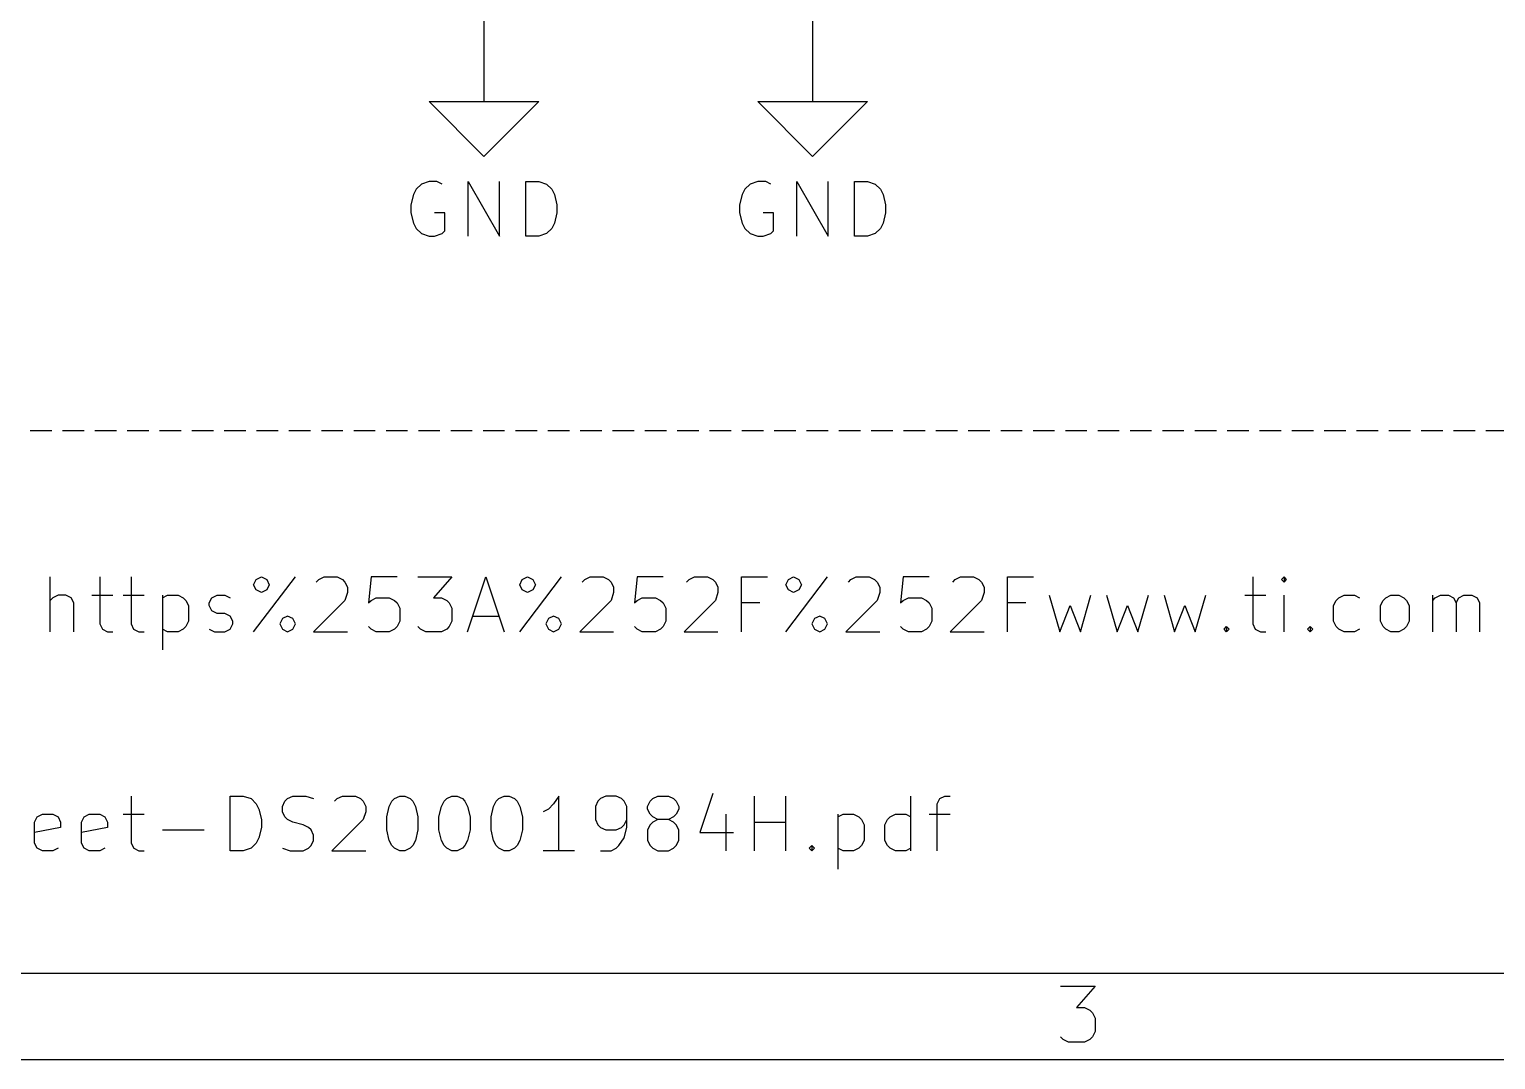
# Model space of a CAD drawing. Header units: millimetres. Extents: x 10 to 287, y -200 to -10.
# Drawn here: x 111.38 to 145.38, y -200.01 to -176.12 of the extents above; entities that cross this region are included whole.
import ezdxf

# ---------------------------------------------------------------- set-up
doc = ezdxf.new("R2010")
doc.units = ezdxf.units.MM
doc.linetypes.add('DASHED', pattern=[0.75, 0.5, -0.25])
for name, color, linetype in [('CYAN', 134, 'CONTINUOUS'), ('GREEN', 94, 'CONTINUOUS'), ('LIGHTBLUE', 172, 'CONTINUOUS'), ('RED', 14, 'CONTINUOUS')]:
    doc.layers.add(name, color=color, linetype=linetype)

msp = doc.modelspace()

# ---------------------------------------------------------------- linework, layer by layer
at = {"layer": 'CYAN', "linetype": 'CONTINUOUS'}
for p, q in [((120.3476, -179.8307), (120.2871, -179.9516)), ((120.4686, -179.7097), (120.3476, -179.8307)), ((120.65, -179.6492), (120.4686, -179.7097)), ((120.8314, -179.6492), (120.65, -179.6492)), ((120.9524, -179.7097), (120.8314, -179.6492)), ((121.5571, -180.9192), (121.5571, -179.6492)), ((121.5571, -179.6492), (122.2828, -180.9192)), ((122.2828, -180.9192), (122.2828, -179.6492)), ((122.8876, -180.9192), (122.8876, -179.6492)), ((122.8876, -179.6492), (123.19, -179.6492)), ((123.19, -179.6492), (123.3714, -179.7097)), ((123.3714, -179.7097), (123.4924, -179.8307)), ((123.4924, -179.8307), (123.5529, -179.9516)), ((127.9676, -179.8307), (127.9071, -179.9516)), ((128.0886, -179.7097), (127.9676, -179.8307)), ((128.27, -179.6492), (128.0886, -179.7097)), ((128.4514, -179.6492), (128.27, -179.6492)), ((128.5724, -179.7097), (128.4514, -179.6492)), ((129.1771, -180.9192), (129.1771, -179.6492)), ((129.1771, -179.6492), (129.9028, -180.9192)), ((129.9028, -180.9192), (129.9028, -179.6492)), ((130.5076, -180.9192), (130.5076, -179.6492)), ((130.5076, -179.6492), (130.81, -179.6492)), ((130.81, -179.6492), (130.9914, -179.7097)), ((130.9914, -179.7097), (131.1124, -179.8307)), ((131.1124, -179.8307), (131.1729, -179.9516)), ((120.2871, -179.9516), (120.2267, -180.1935)), ((123.5529, -179.9516), (123.6133, -180.1935)), ((127.9071, -179.9516), (127.8467, -180.1935)), ((131.1729, -179.9516), (131.2333, -180.1935)), ((120.2267, -180.1935), (120.2267, -180.3749)), ((120.2267, -180.3749), (120.2871, -180.6168)), ((121.0128, -180.3749), (120.7709, -180.3749)), ((121.0128, -180.7983), (121.0128, -180.3749)), ((123.6133, -180.3749), (123.5529, -180.6168)), ((123.6133, -180.1935), (123.6133, -180.3749)), ((127.8467, -180.1935), (127.8467, -180.3749)), ((127.8467, -180.3749), (127.9071, -180.6168)), ((128.6328, -180.3749), (128.3909, -180.3749)), ((128.6328, -180.7983), (128.6328, -180.3749)), ((131.2333, -180.3749), (131.1729, -180.6168)), ((131.2333, -180.1935), (131.2333, -180.3749)), ((120.2871, -180.6168), (120.3476, -180.7378)), ((120.3476, -180.7378), (120.4686, -180.8588)), ((120.4686, -180.8588), (120.65, -180.9192)), ((120.7709, -180.9192), (120.9524, -180.8588)), ((120.9524, -180.8588), (121.0128, -180.7983)), ((123.3714, -180.8588), (123.19, -180.9192)), ((123.4924, -180.7378), (123.3714, -180.8588)), ((123.5529, -180.6168), (123.4924, -180.7378)), ((127.9071, -180.6168), (127.9676, -180.7378)), ((127.9676, -180.7378), (128.0886, -180.8588)), ((128.0886, -180.8588), (128.27, -180.9192)), ((128.3909, -180.9192), (128.5724, -180.8588)), ((128.5724, -180.8588), (128.6328, -180.7983)), ((130.9914, -180.8588), (130.81, -180.9192)), ((131.1124, -180.7378), (130.9914, -180.8588)), ((131.1729, -180.6168), (131.1124, -180.7378)), ((120.65, -180.9192), (120.7709, -180.9192)), ((123.19, -180.9192), (122.8876, -180.9192)), ((128.27, -180.9192), (128.3909, -180.9192)), ((130.81, -180.9192), (130.5076, -180.9192))]:
    msp.add_line(p, q, dxfattribs=at)
at = {"layer": 'GREEN', "linetype": 'CONTINUOUS'}
for p, q in [((121.92, -171.45), (121.92, -176.53)), ((129.54, -171.45), (129.54, -176.53))]:
    msp.add_line(p, q, dxfattribs=at)
at = {"layer": 'LIGHTBLUE', "linetype": 'DASHED'}
msp.add_line((88.9, -185.42), (167.64, -185.42), dxfattribs=at)
at = {"layer": 'LIGHTBLUE', "linetype": 'CONTINUOUS'}
for p, q in [((111.8636, -190.0862), (111.8636, -188.8162)), ((113.0126, -188.8162), (113.0126, -189.9048)), ((113.7383, -188.8162), (113.7383, -189.9048)), ((116.5807, -190.0862), (117.5483, -188.8162)), ((116.5807, -188.9977), (116.6411, -188.8767)), ((116.6411, -189.1186), (116.5807, -188.9977)), ((116.6411, -188.8767), (116.7621, -188.8162)), ((116.7621, -188.8162), (116.883, -188.8767)), ((116.883, -188.8767), (116.9435, -188.9977)), ((116.9435, -188.9977), (116.883, -189.1186)), ((118.0321, -188.9372), (118.0925, -188.8767)), ((118.0925, -188.8767), (118.2135, -188.8162)), ((118.2135, -188.8162), (118.5159, -188.8162)), ((118.5159, -188.8162), (118.6368, -188.8767)), ((118.6368, -188.8767), (118.6973, -188.9372)), ((118.6973, -188.9372), (118.7578, -189.0581)), ((119.302, -188.8162), (119.2416, -189.421)), ((119.9068, -188.8162), (119.302, -188.8162)), ((120.3906, -188.8162), (121.1768, -188.8162)), ((121.1768, -188.8162), (120.7534, -189.3)), ((121.5396, -190.0862), (121.9629, -188.8162)), ((121.9629, -188.8162), (122.3863, -190.0862)), ((122.7492, -190.0862), (123.7168, -188.8162)), ((122.7492, -188.9977), (122.8096, -188.8767)), ((122.8096, -189.1186), (122.7492, -188.9977)), ((122.8096, -188.8767), (122.9306, -188.8162)), ((122.9306, -188.8162), (123.0515, -188.8767)), ((123.0515, -188.8767), (123.112, -188.9977)), ((123.112, -188.9977), (123.0515, -189.1186)), ((124.2006, -188.9372), (124.261, -188.8767)), ((124.261, -188.8767), (124.382, -188.8162)), ((124.382, -188.8162), (124.6844, -188.8162)), ((124.6844, -188.8162), (124.8053, -188.8767)), ((124.8053, -188.8767), (124.8658, -188.9372)), ((124.8658, -188.9372), (124.9263, -189.0581)), ((125.4705, -188.8162), (125.4101, -189.421)), ((126.0753, -188.8162), (125.4705, -188.8162)), ((126.6196, -188.9372), (126.68, -188.8767)), ((126.68, -188.8767), (126.801, -188.8162)), ((126.801, -188.8162), (127.1034, -188.8162)), ((127.1034, -188.8162), (127.2243, -188.8767)), ((127.2243, -188.8767), (127.2848, -188.9372)), ((127.2848, -188.9372), (127.3453, -189.0581)), ((127.8895, -190.0862), (127.8895, -188.8162)), ((127.8895, -188.8162), (128.4943, -188.8162)), ((128.9177, -190.0862), (129.8853, -188.8162)), ((128.9177, -188.9977), (128.9781, -188.8767)), ((128.9781, -189.1186), (128.9177, -188.9977)), ((128.9781, -188.8767), (129.0991, -188.8162)), ((129.0991, -188.8162), (129.22, -188.8767)), ((129.22, -188.8767), (129.2805, -188.9977)), ((129.2805, -188.9977), (129.22, -189.1186)), ((130.3691, -188.9372), (130.4295, -188.8767)), ((130.4295, -188.8767), (130.5505, -188.8162)), ((130.5505, -188.8162), (130.8529, -188.8162)), ((130.8529, -188.8162), (130.9738, -188.8767)), ((130.9738, -188.8767), (131.0343, -188.9372)), ((131.0343, -188.9372), (131.0948, -189.0581)), ((131.639, -188.8162), (131.5786, -189.421)), ((132.2438, -188.8162), (131.639, -188.8162)), ((132.7881, -188.9372), (132.8485, -188.8767)), ((132.8485, -188.8767), (132.9695, -188.8162)), ((132.9695, -188.8162), (133.2719, -188.8162)), ((133.2719, -188.8162), (133.3928, -188.8767)), ((133.3928, -188.8767), (133.4533, -188.9372)), ((133.4533, -188.9372), (133.5138, -189.0581)), ((134.058, -190.0862), (134.058, -188.8162)), ((134.058, -188.8162), (134.6628, -188.8162)), ((139.7429, -188.8162), (139.7429, -189.9048)), ((140.4686, -188.8162), (140.4082, -188.8767)), ((140.4082, -188.8767), (140.4686, -188.9372)), ((140.5291, -188.8767), (140.4686, -188.8162)), ((140.4686, -188.8162), (140.4686, -188.9372)), ((140.4686, -188.9372), (140.5291, -188.8767)), ((111.9241, -189.3), (111.8636, -189.3605)), ((112.0451, -189.2396), (111.9241, -189.3)), ((112.2265, -189.2396), (112.0451, -189.2396)), ((112.3474, -189.3), (112.2265, -189.2396)), ((112.4079, -189.421), (112.3474, -189.3)), ((112.8312, -189.2396), (113.315, -189.2396)), ((113.5569, -189.2396), (114.0407, -189.2396)), ((114.464, -189.2396), (114.464, -190.5096)), ((114.464, -189.3), (114.585, -189.2396)), ((114.585, -189.2396), (114.8269, -189.2396)), ((114.8269, -189.2396), (114.9478, -189.3)), ((114.9478, -189.3), (115.0083, -189.3605)), ((115.5526, -189.421), (115.613, -189.3)), ((115.613, -189.3), (115.734, -189.2396)), ((115.734, -189.2396), (115.9154, -189.2396)), ((115.9154, -189.2396), (116.0364, -189.3)), ((116.7621, -189.1791), (116.6411, -189.1186)), ((116.883, -189.1186), (116.7621, -189.1791)), ((118.7578, -189.1791), (118.6973, -189.3605)), ((118.7578, -189.0581), (118.7578, -189.1791)), ((119.302, -189.3605), (119.423, -189.3)), ((119.423, -189.3), (119.7254, -189.3)), ((119.7254, -189.3), (119.8463, -189.3605)), ((120.7534, -189.3), (120.9349, -189.3)), ((120.9349, -189.3), (121.0558, -189.3605)), ((122.9306, -189.1791), (122.8096, -189.1186)), ((123.0515, -189.1186), (122.9306, -189.1791)), ((124.9263, -189.1791), (124.8658, -189.3605)), ((124.9263, -189.0581), (124.9263, -189.1791)), ((125.4705, -189.3605), (125.5915, -189.3)), ((125.5915, -189.3), (125.8939, -189.3)), ((125.8939, -189.3), (126.0148, -189.3605)), ((127.3453, -189.1791), (127.2848, -189.3605)), ((127.3453, -189.0581), (127.3453, -189.1791)), ((129.0991, -189.1791), (128.9781, -189.1186)), ((129.22, -189.1186), (129.0991, -189.1791)), ((131.0948, -189.1791), (131.0343, -189.3605)), ((131.0948, -189.0581), (131.0948, -189.1791)), ((131.639, -189.3605), (131.76, -189.3)), ((131.76, -189.3), (132.0624, -189.3)), ((132.0624, -189.3), (132.1833, -189.3605)), ((133.5138, -189.1791), (133.4533, -189.3605)), ((133.5138, -189.0581), (133.5138, -189.1791)), ((135.0257, -189.2396), (135.2676, -190.0862)), ((135.7514, -190.0862), (135.9933, -189.2396)), ((136.3562, -189.2396), (136.5981, -190.0862)), ((137.0819, -190.0862), (137.3238, -189.2396)), ((137.6867, -189.2396), (137.9286, -190.0862)), ((138.4124, -190.0862), (138.6543, -189.2396)), ((139.5615, -189.2396), (140.0453, -189.2396)), ((140.4686, -190.0862), (140.4686, -189.2396)), ((141.6782, -189.3605), (141.7387, -189.3)), ((141.7387, -189.3), (141.8597, -189.2396)), ((141.8597, -189.2396), (142.1016, -189.2396)), ((142.1016, -189.2396), (142.2225, -189.3)), ((142.7668, -189.3605), (142.8273, -189.3)), ((142.8273, -189.3), (142.9483, -189.2396)), ((142.9483, -189.2396), (143.1297, -189.2396)), ((143.1297, -189.2396), (143.2506, -189.3)), ((143.2506, -189.3), (143.3111, -189.3605)), ((143.9158, -190.0862), (143.9158, -189.2396)), ((143.9158, -189.3605), (143.9763, -189.3)), ((143.9763, -189.3), (144.0973, -189.2396)), ((144.0973, -189.2396), (144.2787, -189.2396)), ((144.2787, -189.2396), (144.3996, -189.3)), ((144.3996, -189.3), (144.4601, -189.421)), ((144.4601, -189.421), (144.5206, -189.3)), ((144.5206, -189.3), (144.6415, -189.2396)), ((144.6415, -189.2396), (144.823, -189.2396)), ((144.823, -189.2396), (144.9439, -189.3)), ((144.9439, -189.3), (145.0044, -189.421)), ((112.4079, -190.0862), (112.4079, -189.421)), ((115.0083, -189.3605), (115.0688, -189.4815)), ((115.0688, -189.4815), (115.0688, -189.8443)), ((115.5526, -189.4815), (115.5526, -189.421)), ((115.613, -189.6024), (115.5526, -189.4815)), ((115.734, -189.6629), (115.613, -189.6024)), ((115.9154, -189.6629), (115.734, -189.6629)), ((116.0364, -189.7234), (115.9154, -189.6629)), ((118.6973, -189.3605), (117.9716, -190.0862)), ((119.2416, -189.421), (119.302, -189.3605)), ((119.8463, -189.3605), (119.9068, -189.421)), ((119.9068, -189.421), (119.9673, -189.5419)), ((119.9673, -189.5419), (119.9673, -189.8443)), ((121.0558, -189.3605), (121.1163, -189.421)), ((121.1163, -189.421), (121.1768, -189.5419)), ((121.1768, -189.5419), (121.1768, -189.8443)), ((124.8658, -189.3605), (124.1401, -190.0862)), ((125.4101, -189.421), (125.4705, -189.3605)), ((126.0148, -189.3605), (126.0753, -189.421)), ((126.0753, -189.421), (126.1358, -189.5419)), ((126.1358, -189.5419), (126.1358, -189.8443)), ((127.2848, -189.3605), (126.5591, -190.0862)), ((128.3129, -189.421), (127.8895, -189.421)), ((131.0343, -189.3605), (130.3086, -190.0862)), ((131.5786, -189.421), (131.639, -189.3605)), ((132.1833, -189.3605), (132.2438, -189.421)), ((132.2438, -189.421), (132.3043, -189.5419)), ((132.3043, -189.5419), (132.3043, -189.8443)), ((133.4533, -189.3605), (132.7276, -190.0862)), ((134.4814, -189.421), (134.058, -189.421)), ((135.2676, -190.0862), (135.5095, -189.4815)), ((135.5095, -189.4815), (135.7514, -190.0862)), ((136.5981, -190.0862), (136.84, -189.4815)), ((136.84, -189.4815), (137.0819, -190.0862)), ((137.9286, -190.0862), (138.1705, -189.4815)), ((138.1705, -189.4815), (138.4124, -190.0862)), ((141.6178, -189.4815), (141.6782, -189.3605)), ((141.6178, -189.8443), (141.6178, -189.4815)), ((142.7064, -189.4815), (142.7668, -189.3605)), ((142.7064, -189.8443), (142.7064, -189.4815)), ((143.3111, -189.3605), (143.3716, -189.4815)), ((143.3716, -189.4815), (143.3716, -189.8443)), ((144.4601, -189.421), (144.4601, -190.0862)), ((145.0044, -189.421), (145.0044, -190.0862)), ((113.0126, -189.9048), (113.0731, -190.0258)), ((113.0731, -190.0258), (113.1941, -190.0862)), ((113.7383, -189.9048), (113.7988, -190.0258)), ((113.7988, -190.0258), (113.9198, -190.0862)), ((114.585, -190.0862), (114.464, -190.0258)), ((114.9478, -190.0258), (114.8269, -190.0862)), ((115.0083, -189.9653), (114.9478, -190.0258)), ((115.0688, -189.8443), (115.0083, -189.9653)), ((115.5526, -190.0258), (115.6735, -190.0862)), ((115.9154, -190.0862), (116.0364, -190.0258)), ((116.0968, -189.8443), (116.0364, -189.7234)), ((116.0364, -190.0258), (116.0968, -189.9048)), ((116.0968, -189.9048), (116.0968, -189.8443)), ((117.2459, -189.7838), (117.1854, -189.9048)), ((117.1854, -189.9048), (117.2459, -190.0258)), ((117.3668, -189.7234), (117.2459, -189.7838)), ((117.2459, -190.0258), (117.3668, -190.0862)), ((117.4878, -189.7838), (117.3668, -189.7234)), ((117.3668, -190.0862), (117.4878, -190.0258)), ((117.5483, -189.9048), (117.4878, -189.7838)), ((117.4878, -190.0258), (117.5483, -189.9048)), ((119.302, -190.0258), (119.2416, -189.9653)), ((119.423, -190.0862), (119.302, -190.0258)), ((119.8463, -190.0258), (119.7254, -190.0862)), ((119.9068, -189.9653), (119.8463, -190.0258)), ((119.9673, -189.8443), (119.9068, -189.9653)), ((120.4511, -190.0258), (120.3906, -189.9653)), ((120.572, -190.0862), (120.4511, -190.0258)), ((121.0558, -190.0258), (120.9349, -190.0862)), ((121.1163, -189.9653), (121.0558, -190.0258)), ((121.1768, -189.8443), (121.1163, -189.9653)), ((121.6606, -189.7234), (122.2653, -189.7234)), ((123.4144, -189.7838), (123.3539, -189.9048)), ((123.3539, -189.9048), (123.4144, -190.0258)), ((123.5353, -189.7234), (123.4144, -189.7838)), ((123.4144, -190.0258), (123.5353, -190.0862)), ((123.6563, -189.7838), (123.5353, -189.7234)), ((123.5353, -190.0862), (123.6563, -190.0258)), ((123.7168, -189.9048), (123.6563, -189.7838)), ((123.6563, -190.0258), (123.7168, -189.9048)), ((125.4705, -190.0258), (125.4101, -189.9653)), ((125.5915, -190.0862), (125.4705, -190.0258)), ((126.0148, -190.0258), (125.8939, -190.0862)), ((126.0753, -189.9653), (126.0148, -190.0258)), ((126.1358, -189.8443), (126.0753, -189.9653)), ((129.5829, -189.7838), (129.5224, -189.9048)), ((129.5224, -189.9048), (129.5829, -190.0258)), ((129.7038, -189.7234), (129.5829, -189.7838)), ((129.5829, -190.0258), (129.7038, -190.0862)), ((129.8248, -189.7838), (129.7038, -189.7234)), ((129.7038, -190.0862), (129.8248, -190.0258)), ((129.8853, -189.9048), (129.8248, -189.7838)), ((129.8248, -190.0258), (129.8853, -189.9048)), ((131.639, -190.0258), (131.5786, -189.9653)), ((131.76, -190.0862), (131.639, -190.0258)), ((132.1833, -190.0258), (132.0624, -190.0862)), ((132.2438, -189.9653), (132.1833, -190.0258)), ((132.3043, -189.8443), (132.2438, -189.9653)), ((139.0777, -190.0258), (139.1381, -189.9653)), ((139.1381, -190.0862), (139.0777, -190.0258)), ((139.1381, -189.9653), (139.1986, -190.0258)), ((139.1381, -189.9653), (139.1381, -190.0862)), ((139.1986, -190.0258), (139.1381, -190.0862)), ((139.7429, -189.9048), (139.8034, -190.0258)), ((139.8034, -190.0258), (139.9244, -190.0862)), ((141.013, -190.0258), (141.0734, -189.9653)), ((141.0734, -190.0862), (141.013, -190.0258)), ((141.0734, -189.9653), (141.1339, -190.0258)), ((141.0734, -189.9653), (141.0734, -190.0862)), ((141.1339, -190.0258), (141.0734, -190.0862)), ((141.6782, -189.9653), (141.6178, -189.8443)), ((141.7387, -190.0258), (141.6782, -189.9653)), ((141.8597, -190.0862), (141.7387, -190.0258)), ((142.2225, -190.0258), (142.1016, -190.0862)), ((142.7668, -189.9653), (142.7064, -189.8443)), ((142.8273, -190.0258), (142.7668, -189.9653)), ((142.9483, -190.0862), (142.8273, -190.0258)), ((143.2506, -190.0258), (143.1297, -190.0862)), ((143.3111, -189.9653), (143.2506, -190.0258)), ((143.3716, -189.8443), (143.3111, -189.9653)), ((113.1941, -190.0862), (113.315, -190.0862)), ((113.9198, -190.0862), (114.0407, -190.0862)), ((114.8269, -190.0862), (114.585, -190.0862)), ((115.6735, -190.0862), (115.9154, -190.0862)), ((117.9716, -190.0862), (118.7578, -190.0862)), ((119.7254, -190.0862), (119.423, -190.0862)), ((120.9349, -190.0862), (120.572, -190.0862)), ((124.1401, -190.0862), (124.9263, -190.0862)), ((125.8939, -190.0862), (125.5915, -190.0862)), ((126.5591, -190.0862), (127.3453, -190.0862)), ((130.3086, -190.0862), (131.0948, -190.0862)), ((132.0624, -190.0862), (131.76, -190.0862)), ((132.7276, -190.0862), (133.5138, -190.0862)), ((139.9244, -190.0862), (140.0453, -190.0862)), ((142.1016, -190.0862), (141.8597, -190.0862)), ((143.1297, -190.0862), (142.9483, -190.0862)), ((113.7385, -193.8962), (113.7385, -194.9848)), ((116.0366, -195.1662), (116.0366, -193.8962)), ((116.0366, -193.8962), (116.339, -193.8962)), ((116.339, -193.8962), (116.5204, -193.9567)), ((116.5204, -193.9567), (116.6414, -194.0777)), ((116.6414, -194.0777), (116.7019, -194.1986)), ((117.2462, -194.1381), (117.3066, -194.0172)), ((117.3066, -194.0172), (117.3671, -193.9567)), ((117.3671, -193.9567), (117.4881, -193.8962)), ((117.4881, -193.8962), (117.7904, -193.8962)), ((117.7904, -193.8962), (117.9719, -193.9567)), ((118.4557, -194.0172), (118.5161, -193.9567)), ((118.5161, -193.9567), (118.6371, -193.8962)), ((118.6371, -193.8962), (118.9395, -193.8962)), ((118.9395, -193.8962), (119.0604, -193.9567)), ((119.0604, -193.9567), (119.1209, -194.0172)), ((119.1209, -194.0172), (119.1814, -194.1381)), ((119.7256, -194.1381), (119.7861, -194.0172)), ((119.7861, -194.0172), (119.8466, -193.9567)), ((119.8466, -193.9567), (119.9675, -193.8962)), ((119.9675, -193.8962), (120.0885, -193.8962)), ((120.0885, -193.8962), (120.2094, -193.9567)), ((120.2094, -193.9567), (120.2699, -194.0172)), ((120.2699, -194.0172), (120.3304, -194.1381)), ((120.9351, -194.1381), (120.9956, -194.0172)), ((120.9956, -194.0172), (121.0561, -193.9567)), ((121.0561, -193.9567), (121.177, -193.8962)), ((121.177, -193.8962), (121.298, -193.8962)), ((121.298, -193.8962), (121.4189, -193.9567)), ((121.4189, -193.9567), (121.4794, -194.0172)), ((121.4794, -194.0172), (121.5399, -194.1381)), ((122.1446, -194.1381), (122.2051, -194.0172)), ((122.2051, -194.0172), (122.2656, -193.9567)), ((122.2656, -193.9567), (122.3865, -193.8962)), ((122.3865, -193.8962), (122.5075, -193.8962)), ((122.5075, -193.8962), (122.6284, -193.9567)), ((122.6284, -193.9567), (122.6889, -194.0172)), ((122.6889, -194.0172), (122.7494, -194.1381)), ((123.5356, -194.0777), (123.4146, -194.1986)), ((123.6565, -193.8962), (123.5356, -194.0777)), ((123.6565, -195.1662), (123.6565, -193.8962)), ((124.5636, -194.0172), (124.5032, -194.1381)), ((124.6241, -193.9567), (124.5636, -194.0172)), ((124.7451, -193.8962), (124.6241, -193.9567)), ((124.987, -193.8962), (124.7451, -193.8962)), ((125.1079, -193.9567), (124.987, -193.8962)), ((125.1684, -194.0172), (125.1079, -193.9567)), ((125.2289, -194.1381), (125.1684, -194.0172)), ((125.7127, -194.1381), (125.7731, -194.0172)), ((125.7731, -194.0172), (125.8336, -193.9567)), ((125.8336, -193.9567), (125.9546, -193.8962)), ((125.9546, -193.8962), (126.1965, -193.8962)), ((126.1965, -193.8962), (126.3174, -193.9567)), ((126.3174, -193.9567), (126.3779, -194.0172)), ((126.3779, -194.0172), (126.4384, -194.1381)), ((127.2245, -193.8358), (126.9222, -194.7429)), ((128.1921, -195.1662), (128.1921, -193.8962)), ((128.9178, -195.1662), (128.9178, -193.8962)), ((131.8207, -195.1662), (131.8207, -193.8962)), ((132.4254, -194.0777), (132.4859, -193.9567)), ((132.4254, -195.1662), (132.4254, -194.0777)), ((132.4859, -193.9567), (132.6069, -193.8962)), ((132.6069, -193.8962), (132.7278, -193.8962)), ((111.5009, -194.501), (111.5613, -194.38)), ((111.5613, -194.38), (111.6823, -194.3196)), ((111.6823, -194.3196), (111.9242, -194.3196)), ((111.9242, -194.3196), (112.0451, -194.38)), ((112.0451, -194.38), (112.1056, -194.501)), ((112.5895, -194.501), (112.6499, -194.38)), ((112.6499, -194.38), (112.7709, -194.3196)), ((112.7709, -194.3196), (113.0128, -194.3196)), ((113.0128, -194.3196), (113.1337, -194.38)), ((113.1337, -194.38), (113.1942, -194.501)), ((113.5571, -194.3196), (114.0409, -194.3196)), ((116.7019, -194.1986), (116.7623, -194.4405)), ((116.7623, -194.4405), (116.7623, -194.6219)), ((117.2462, -194.2591), (117.2462, -194.1381)), ((117.3066, -194.38), (117.2462, -194.2591)), ((117.3671, -194.4405), (117.3066, -194.38)), ((117.4881, -194.501), (117.3671, -194.4405)), ((119.1209, -194.4405), (118.3952, -195.1662)), ((119.1814, -194.2591), (119.1209, -194.4405)), ((119.1814, -194.1381), (119.1814, -194.2591)), ((119.6652, -194.38), (119.7256, -194.1381)), ((119.6652, -194.6824), (119.6652, -194.38)), ((120.3304, -194.1381), (120.3909, -194.38)), ((120.3909, -194.38), (120.3909, -194.6824)), ((120.8747, -194.38), (120.9351, -194.1381)), ((120.8747, -194.6824), (120.8747, -194.38)), ((121.5399, -194.1381), (121.6004, -194.38)), ((121.6004, -194.38), (121.6004, -194.6824)), ((122.0842, -194.38), (122.1446, -194.1381)), ((122.0842, -194.6824), (122.0842, -194.38)), ((122.7494, -194.1381), (122.8099, -194.38)), ((122.8099, -194.38), (122.8099, -194.6824)), ((123.4146, -194.1986), (123.2937, -194.2591)), ((124.5032, -194.1381), (124.5032, -194.4405)), ((124.5032, -194.4405), (124.5636, -194.5615)), ((125.1684, -194.5615), (125.2289, -194.4405)), ((125.2289, -194.6219), (125.2289, -194.1381)), ((125.7127, -194.1986), (125.7127, -194.1381)), ((125.7731, -194.3196), (125.7127, -194.1986)), ((125.8336, -194.38), (125.7731, -194.3196)), ((125.9546, -194.4405), (125.8336, -194.38)), ((125.9546, -194.4405), (125.8336, -194.501)), ((126.1965, -194.4405), (125.9546, -194.4405)), ((126.3174, -194.38), (126.1965, -194.4405)), ((126.3174, -194.501), (126.1965, -194.4405)), ((126.3779, -194.3196), (126.3174, -194.38)), ((126.4384, -194.1986), (126.3779, -194.3196)), ((126.4384, -194.1381), (126.4384, -194.1986)), ((127.5269, -194.3196), (127.5269, -195.1662)), ((130.1274, -194.3196), (130.1274, -195.5896)), ((130.1274, -194.38), (130.2484, -194.3196)), ((130.2484, -194.3196), (130.4903, -194.3196)), ((130.4903, -194.3196), (130.6112, -194.38)), ((130.6112, -194.38), (130.6717, -194.4405)), ((130.6717, -194.4405), (130.7322, -194.5615)), ((131.216, -194.5615), (131.2764, -194.4405)), ((131.2764, -194.4405), (131.3369, -194.38)), ((131.3369, -194.38), (131.4579, -194.3196)), ((131.4579, -194.3196), (131.6998, -194.3196)), ((131.6998, -194.3196), (131.8207, -194.38)), ((132.244, -194.3196), (132.7278, -194.3196)), ((111.5009, -194.9848), (111.5009, -194.501)), ((112.1056, -194.6219), (111.5009, -194.7429)), ((112.1056, -194.501), (112.1056, -194.6219)), ((112.5895, -194.9848), (112.5895, -194.501)), ((113.1942, -194.6219), (112.5895, -194.7429)), ((113.1942, -194.501), (113.1942, -194.6219)), ((114.4642, -194.6824), (115.4319, -194.6824)), ((116.7623, -194.6219), (116.7019, -194.8638)), ((117.73, -194.5615), (117.4881, -194.501)), ((117.8509, -194.6219), (117.73, -194.5615)), ((117.9114, -194.6824), (117.8509, -194.6219)), ((117.9719, -194.8034), (117.9114, -194.6824)), ((119.7256, -194.9243), (119.6652, -194.6824)), ((120.3909, -194.6824), (120.3304, -194.9243)), ((120.9351, -194.9243), (120.8747, -194.6824)), ((121.6004, -194.6824), (121.5399, -194.9243)), ((122.1446, -194.9243), (122.0842, -194.6824)), ((122.8099, -194.6824), (122.7494, -194.9243)), ((124.5636, -194.5615), (124.6241, -194.6219)), ((124.6241, -194.6219), (124.7451, -194.6824)), ((124.7451, -194.6824), (124.987, -194.6824)), ((124.987, -194.6824), (125.1079, -194.6219)), ((125.1079, -194.6219), (125.1684, -194.5615)), ((125.1684, -194.8638), (125.2289, -194.6219)), ((125.7731, -194.5615), (125.7127, -194.6824)), ((125.7127, -194.6824), (125.7127, -194.9243)), ((125.8336, -194.501), (125.7731, -194.5615)), ((126.3779, -194.5615), (126.3174, -194.501)), ((126.4384, -194.6824), (126.3779, -194.5615)), ((126.4384, -194.9243), (126.4384, -194.6824)), ((126.9222, -194.7429), (127.7083, -194.7429)), ((128.1921, -194.501), (128.9178, -194.501)), ((130.7322, -194.5615), (130.7322, -194.9243)), ((131.216, -194.9243), (131.216, -194.5615)), ((111.5613, -195.1058), (111.5009, -194.9848)), ((111.6823, -195.1662), (111.5613, -195.1058)), ((112.0451, -195.1058), (111.9242, -195.1662)), ((112.6499, -195.1058), (112.5895, -194.9848)), ((112.7709, -195.1662), (112.6499, -195.1058)), ((113.1337, -195.1058), (113.0128, -195.1662)), ((113.7385, -194.9848), (113.799, -195.1058)), ((113.799, -195.1058), (113.92, -195.1662)), ((116.5204, -195.1058), (116.339, -195.1662)), ((116.6414, -194.9848), (116.5204, -195.1058)), ((116.7019, -194.8638), (116.6414, -194.9848)), ((117.2462, -195.1058), (117.4276, -195.1662)), ((117.73, -195.1662), (117.8509, -195.1058)), ((117.8509, -195.1058), (117.9114, -195.0453)), ((117.9114, -195.0453), (117.9719, -194.9243)), ((117.9719, -194.9243), (117.9719, -194.8034)), ((119.7861, -195.0453), (119.7256, -194.9243)), ((119.8466, -195.1058), (119.7861, -195.0453)), ((119.9675, -195.1662), (119.8466, -195.1058)), ((120.2094, -195.1058), (120.0885, -195.1662)), ((120.2699, -195.0453), (120.2094, -195.1058)), ((120.3304, -194.9243), (120.2699, -195.0453)), ((120.9956, -195.0453), (120.9351, -194.9243)), ((121.0561, -195.1058), (120.9956, -195.0453)), ((121.177, -195.1662), (121.0561, -195.1058)), ((121.4189, -195.1058), (121.298, -195.1662)), ((121.4794, -195.0453), (121.4189, -195.1058)), ((121.5399, -194.9243), (121.4794, -195.0453)), ((122.2051, -195.0453), (122.1446, -194.9243)), ((122.2656, -195.1058), (122.2051, -195.0453)), ((122.3865, -195.1662), (122.2656, -195.1058)), ((122.6284, -195.1058), (122.5075, -195.1662)), ((122.6889, -195.0453), (122.6284, -195.1058)), ((122.7494, -194.9243), (122.6889, -195.0453)), ((124.866, -195.1662), (124.987, -195.1058)), ((124.987, -195.1058), (125.0474, -195.0453)), ((125.0474, -195.0453), (125.1684, -194.8638)), ((125.7127, -194.9243), (125.7731, -195.0453)), ((125.7731, -195.0453), (125.8336, -195.1058)), ((125.8336, -195.1058), (125.9546, -195.1662)), ((126.1965, -195.1662), (126.3174, -195.1058)), ((126.3174, -195.1058), (126.3779, -195.0453)), ((126.3779, -195.0453), (126.4384, -194.9243)), ((129.4622, -195.1058), (129.5226, -195.0453)), ((129.5226, -195.1662), (129.4622, -195.1058)), ((129.5226, -195.0453), (129.5831, -195.1058)), ((129.5226, -195.0453), (129.5226, -195.1662)), ((129.5831, -195.1058), (129.5226, -195.1662)), ((130.2484, -195.1662), (130.1274, -195.1058)), ((130.6112, -195.1058), (130.4903, -195.1662)), ((130.6717, -195.0453), (130.6112, -195.1058)), ((130.7322, -194.9243), (130.6717, -195.0453)), ((131.2764, -195.0453), (131.216, -194.9243)), ((131.3369, -195.1058), (131.2764, -195.0453)), ((131.4579, -195.1662), (131.3369, -195.1058)), ((131.8207, -195.1058), (131.6998, -195.1662)), ((111.9242, -195.1662), (111.6823, -195.1662)), ((113.0128, -195.1662), (112.7709, -195.1662)), ((113.92, -195.1662), (114.0409, -195.1662)), ((116.339, -195.1662), (116.0366, -195.1662)), ((117.4276, -195.1662), (117.73, -195.1662)), ((118.3952, -195.1662), (119.1814, -195.1662)), ((120.0885, -195.1662), (119.9675, -195.1662)), ((121.298, -195.1662), (121.177, -195.1662)), ((122.5075, -195.1662), (122.3865, -195.1662)), ((124.0194, -195.1662), (123.2937, -195.1662)), ((124.6241, -195.1662), (124.866, -195.1662)), ((125.9546, -195.1662), (126.1965, -195.1662)), ((130.4903, -195.1662), (130.2484, -195.1662)), ((131.6998, -195.1662), (131.4579, -195.1662))]:
    msp.add_line(p, q, dxfattribs=at)
at = {"layer": 'RED', "linetype": 'CONTINUOUS'}
for p, q in [((121.92, -176.53), (121.92, -177.8)), ((129.54, -176.53), (129.54, -177.8)), ((121.92, -179.07), (120.65, -177.8)), ((120.65, -177.8), (121.92, -177.8)), ((121.92, -177.8), (123.19, -177.8)), ((123.19, -177.8), (121.92, -179.07)), ((129.54, -179.07), (128.27, -177.8)), ((128.27, -177.8), (129.54, -177.8)), ((129.54, -177.8), (130.81, -177.8)), ((130.81, -177.8), (129.54, -179.07)), ((285.0022, -198.0072), (12, -198.0072)), ((135.2843, -198.3009), (136.089, -198.3009)), ((136.089, -198.3009), (135.6557, -198.7961)), ((135.6557, -198.7961), (135.8414, -198.7961)), ((135.8414, -198.7961), (135.9652, -198.858)), ((135.9652, -198.858), (136.0271, -198.9199)), ((136.0271, -198.9199), (136.089, -199.0437)), ((136.089, -199.0437), (136.089, -199.3532)), ((135.3462, -199.539), (135.2843, -199.477)), ((135.47, -199.6009), (135.3462, -199.539)), ((135.9652, -199.539), (135.8414, -199.6009)), ((136.0271, -199.477), (135.9652, -199.539)), ((136.089, -199.3532), (136.0271, -199.477)), ((135.8414, -199.6009), (135.47, -199.6009)), ((287.0022, -200.0072), (10, -200.0072))]:
    msp.add_line(p, q, dxfattribs=at)

doc.saveas('drawing.dxf')
